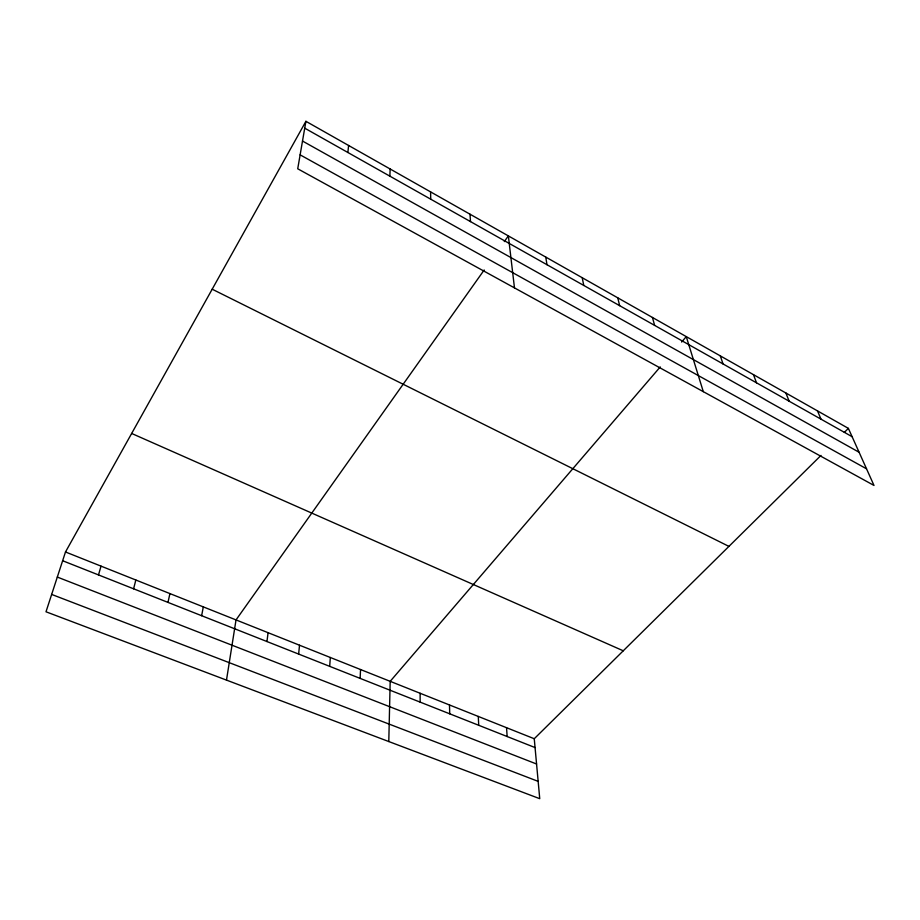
<?xml version="1.0" encoding="UTF-8"?>
<svg xmlns="http://www.w3.org/2000/svg" width="920" height="920" viewBox="0 0 920 920"><rect width="100%" height="100%" fill="white"/><g stroke="black" fill="none" stroke-linecap="round" stroke-linejoin="round"><path stroke-width="1.38" d="M388.792 741.543L390.183 681.341L660.249 366.919M389.861 176.157L390.149 168.992M360.122 678.385L360.548 669.53M329.682 666.344L330.337 657.49M298.632 654.062L299.517 645.219M347.875 152.49L348.599 145.475M266.95 641.539L268.088 632.695M226.492 680.11L236.026 619.919L484.184 269.986M305.911 121.313L297.723 168.785L874 485.449L848.378 428.375L305.911 121.313L65.492 551.977L46 611.788L539.741 798.686L534.255 738.737L820.985 455.423M201.641 615.71L203.308 606.889M167.98 602.393L169.924 593.584M133.595 588.8L135.838 580.002M98.498 574.919L101.039 566.145M504.321 241.58L508.357 235.899L514.476 287.891M681.616 342.044L686.274 336.616L703.306 391.655M844.307 432.388L848.378 428.375M51.658 594.423L538.154 781.367M57.316 577.07L536.567 764.002M62.64 560.74L535.06 747.569M65.492 551.977L534.255 738.737M131.663 433.458L623.254 650.796M212.186 289.202L728.928 546.388M300.127 154.847L866.536 468.82M302.507 141.047L859.096 452.26M304.727 128.167L852.115 436.701M817.489 410.895L821.008 419.163M785.875 392.989L789.153 401.212M753.48 374.659L756.505 382.812M720.291 355.867L723.051 363.952M652.441 317.457L654.626 325.392M617.757 297.827L619.643 305.67M582.21 277.702L583.774 285.453M545.744 257.071L546.986 264.718M506.541 727.697L507.161 736.54M469.982 214.187L470.499 221.605M478.285 716.438L478.71 725.282M449.489 704.961L449.719 713.817M430.594 191.889L430.721 199.18M420.129 693.266L420.141 702.121"/></g></svg>
